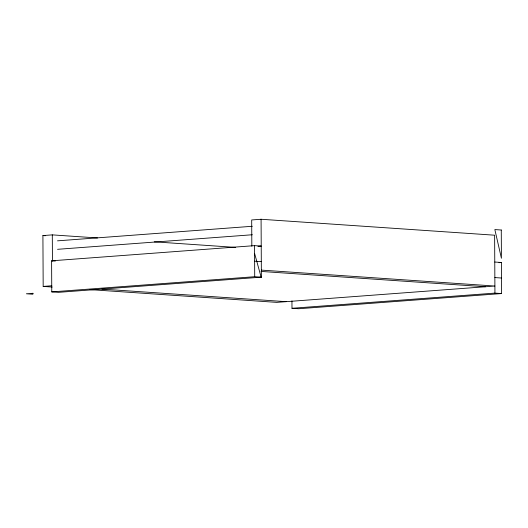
<?xml version="1.0" encoding="UTF-8"?>
<svg xmlns="http://www.w3.org/2000/svg" width="528" height="528" viewBox="0 0 528 528"><rect width="100%" height="100%" fill="white"/><g stroke="black" fill="none" stroke-linecap="round" stroke-linejoin="round"><path stroke-width="0.79" d="M52.219 287.041L43.177 286.42L42.913 235.574L52.298 234.874L97.528 237.963M494.769 262.033L501.435 262.489L501.6 293.561L494.934 293.106L494.63 235.204L261.083 219.259L251.691 219.958L251.83 246.206M57.499 240.841L252.311 226.274M57.545 249.315L252.358 234.749M261.083 219.259L261.38 277.167L58.436 292.34L51.77 291.892L51.605 260.819L254.555 245.639L261.221 246.094L257.935 246.338M43.177 286.42L51.784 285.78M51.77 291.892L254.714 276.712L261.38 277.167M498.973 262.673L501.435 262.489M291.944 300.927L291.984 308.286L494.934 293.106M501.6 293.561L298.65 308.741L291.984 308.286M154.268 241.837L235.686 247.394M42.913 235.574L45.375 235.745M254.635 261.175L261.301 261.631M494.855 277.57L501.521 278.025M261.347 270.105L494.894 286.044L276.725 302.366L90.05 289.621M261.004 271.425L485.509 286.75M51.605 260.819L55.308 261.07M101.904 289.087L286.117 301.66M254.595 253.407L261.136 277.147M254.555 245.639L254.714 276.712M52.298 234.874L52.437 261.116M32.993 293.291L32.822 294.221L26.4 293.786L32.993 293.291M501.27 230.01L494.848 229.568L501.415 258.251L501.27 230.01"/></g></svg>
